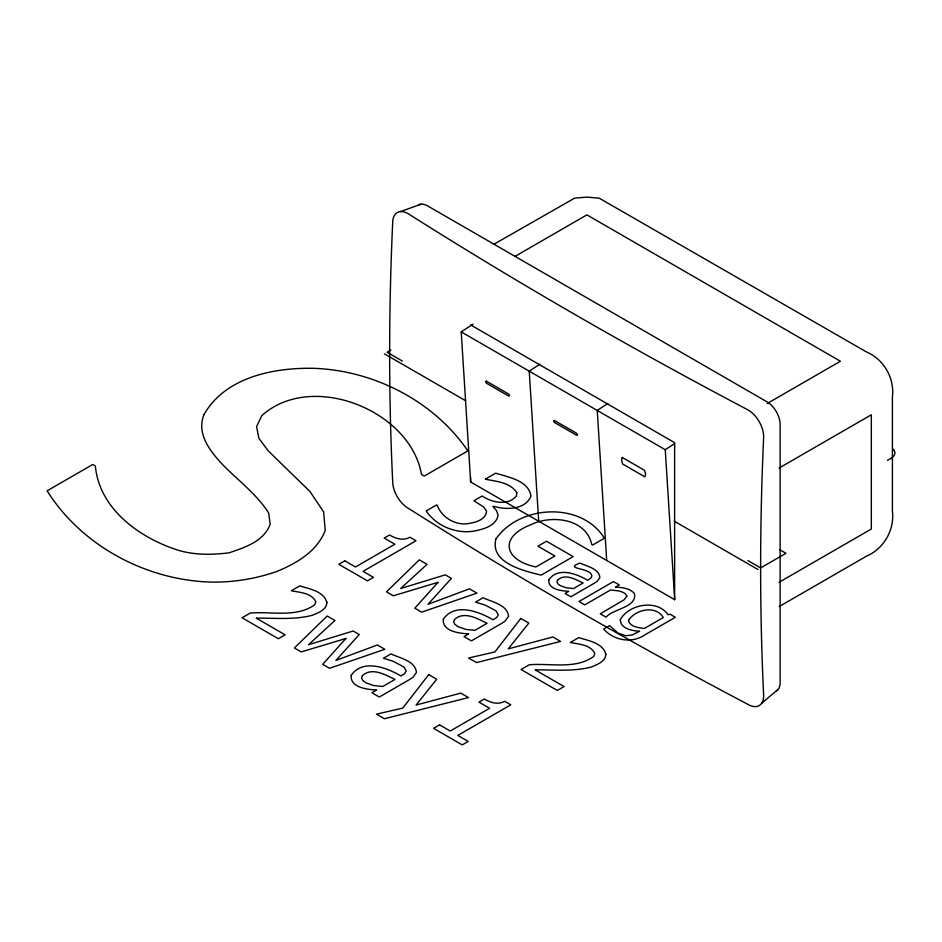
<?xml version="1.0" encoding="UTF-8"?>
<svg xmlns="http://www.w3.org/2000/svg" width="942" height="942" viewBox="0 0 942 942"><rect width="100%" height="100%" fill="white"/><g stroke="black" fill="none" stroke-linecap="round" stroke-linejoin="round"><path stroke-width="1.41" d="M761.595 703.321L778.386 689.12M470.67 481.904L461.215 331.902L472.99 324.154M539.825 364.201L529.227 371.172L538.683 521.162M607.837 403.47L597.24 410.441L606.695 560.431M470.588 477.547L470.588 481.951L674.707 599.701L665.252 449.711L674.672 443.505M493.902 244.237L574.62 198.161L586.901 197.114L599.183 198.161L866.404 351.908C883.761 359.22 894.747 378.26 892.404 396.935L892.404 511.176C894.747 529.851 883.761 548.892 866.404 556.204L779.164 606.566M514.838 256.483L586.901 214.882L840.417 361.245L767.082 403.576M390.883 350.059L387.091 352.249L402.328 361.057M779.034 468.08L871.326 414.786L871.326 529.027L779.034 582.309M887.446 460.391L891.061 458.307A13.117 7.571 0 0 0 893.146 449.169M400.409 211.609L421.098 204.167M470.588 324.872L674.625 442.681L674.625 599.748M461.215 331.902L665.252 449.711M779.776 549.739L785.969 553.307L760.653 567.932L747.948 560.596M384.371 353.815L465.689 400.774M674.072 521.079L757.933 569.498M776.302 691.063A18.557 10.715 60 0 0 780.141 682.561L780.141 424.571A18.557 10.715 60 0 0 767.024 401.845L427.656 205.921A18.557 10.715 60 0 0 418.389 205.003M620.342 619.636C620.389 628.726 632.4 630.904 639.594 631.222L632.365 634.932L625.653 635.744L617.881 633.059L609.651 625.594L603.598 629.091C613.866 640.525 631.811 643.786 644.752 634.943L675.343 617.281L669.88 614.125L668.055 614.785C657.363 598.877 628.879 604.058 620.342 619.636M516.805 492.619L516.381 496.057C507.762 506.148 491.842 502.533 482.104 496.01L473.92 500.744L483.693 507.032L486.555 511.059C486.084 520.749 472.613 523.246 464.889 523.964C453.055 523.987 441.433 516.628 437.3 505.359L436.605 504.959L426.196 510.964C436.323 525.836 455.092 533.667 472.813 531.288C482.304 529.557 496.281 526.295 498.094 515.097L496.399 510.411L492.972 506.666L493.655 506.266C505.866 510.058 525.389 509.928 530.958 496.116C528.78 480.538 508.056 477.052 495.68 473.19L485.271 479.195C496.198 481.421 510.117 482.304 516.805 492.619M326.898 602.491C326.615 609.874 318.219 612.759 312.567 615.208C294.222 620.107 274.97 617.952 256.212 618.14L285.108 634.826L278.361 638.723L242.07 617.775L250.325 613.018C271.414 611.276 296.565 617.94 314.816 604.658L315.794 601.667C311.543 592.836 299.803 592.542 291.384 590.716L299.756 585.889C309.376 588.915 323.742 591.176 326.898 602.491M605.883 654.231C605.588 661.614 597.193 664.499 591.541 666.96C573.195 671.846 553.943 669.691 535.186 669.88L564.081 686.565L557.334 690.474L521.044 669.515L529.298 664.758C550.387 663.015 575.538 669.691 593.79 656.397L594.767 653.407C590.516 644.575 578.777 644.293 570.357 642.456L578.729 637.628C588.35 640.654 602.715 642.915 605.883 654.231M628.773 619.895L628.573 621.296C631.046 627.125 638.876 627.737 644.387 628.455L663.333 617.516C655.538 604.941 636.144 609.344 628.773 619.895M351.236 675.367C349.918 687.731 367.533 689.497 376.635 690.039L371.937 692.747L379.32 697.009L409.487 679.594L413.02 677.216L416.446 672.482C415.422 660.837 399.738 658.128 390.965 653.913L383.418 658.258L393.038 661.237L403.777 666.889L406.261 670.928L404.53 673.707L400.951 676.003C387.009 667.654 362.599 658.458 351.236 675.367M443.341 619.212C442.022 631.576 459.625 633.354 468.727 633.895L464.029 636.604L471.412 640.866L501.58 623.451L505.112 621.072L508.55 616.339C507.526 604.682 491.842 601.973 483.069 597.758L475.522 602.115L485.142 605.094L495.881 610.746L498.365 614.785L496.634 617.552L493.055 619.848C479.101 611.499 454.703 602.315 443.341 619.212M548.845 579.848C547.808 589.515 561.597 590.905 568.721 591.329L565.035 593.448L570.817 596.792L594.426 583.157L597.193 581.296L599.877 577.599C599.065 568.473 586.795 566.354 579.931 563.057C563.198 569.286 590.163 567.555 591.741 575.327L591.529 577.446L587.749 580.343C576.834 573.808 557.735 566.613 548.845 579.848M204.025 414.515C196.113 433.744 210.313 451.465 222.701 464.7C238.22 480.573 256.613 494.067 268.67 512.978L270.189 524.211C263.854 541.497 244.908 547.361 229.118 552.813C210.737 555.073 191.991 555.262 174.317 548.962C137.214 536.045 99.346 507.938 95.33 465.972L92.752 464.488L47.1 490.841C82.154 546.466 146.928 580.578 212.209 582.132C234.499 582.309 256.671 578.635 277.666 571.146C297.213 562.951 317.171 551.129 325.226 530.487L323.624 511.906L309.953 491.477L268.164 450.782L258.92 438.313L256.577 426.655L261.77 415.681C311.39 370.759 410.359 410.064 421.498 474.474L424.265 476.075L467.88 450.888C433.991 401.351 374.81 370.924 315.193 368.369C274.934 367.227 225.574 376.682 204.025 414.515M626.842 596.215L624.146 599.771L600.289 613.807L606.106 617.163C612.324 609.027 637.475 607.437 634.437 593.531C629.809 588.126 622.097 587.478 615.467 587.137L619.294 584.923L613.489 581.567L578.977 601.502L584.782 604.846L610.557 589.975L618.058 590.834A14.012 8.089 0 0 1 625.488 593.966L626.842 596.215M495.916 538.989C489.722 563.175 523.905 570.793 541.085 575.138L573.172 556.616L546.513 541.226L537.929 546.183L554.909 555.992L535.904 566.966C503.817 560.137 498.765 537.081 530.829 524.718C551.482 514.544 586.171 518.418 591.776 544.558L592.612 545.053L604.411 538.235C581.426 501.285 519.595 504.688 495.916 538.989M622.25 457.459L621.532 460.214L622.662 464.041L644.929 476.887L645.647 474.132L644.505 470.305L622.25 457.459M362.352 675.744L361.551 678.052L362.729 680.407L365.849 682.773L373.727 685.564L382.793 686.482L395.028 679.418C385.396 674.919 371.925 666.736 362.352 675.744M454.444 619.589L453.655 621.897L454.821 624.252L457.953 626.618L465.831 629.409L474.898 630.339L487.132 623.263C477.5 618.776 464.029 610.581 454.444 619.589M557.534 580.142L556.91 581.944L557.829 583.793L560.278 585.641L566.448 587.82L573.537 588.55L583.11 583.016C575.574 579.495 565.035 573.089 557.534 580.142M428.716 674.602L402.776 708.09L376.47 714.154L384.407 718.734L468.504 697.586L460.768 693.112L416.117 705.04L436.723 679.229L428.716 674.602M520.808 618.458L494.868 651.946L468.574 658.011L476.511 662.591L560.608 641.431L552.872 636.969L508.221 648.885L528.827 623.086L520.808 618.458M345.914 638.476L322.694 664.322L329.57 668.29L384.842 649.285L377.377 644.976L335.882 660.448L359.302 634.531L353.179 630.999L308.564 644.681L334.94 620.472L327.204 615.997L294.387 647.978L301.216 651.923L345.914 638.476M438.018 582.333L414.798 608.179L421.675 612.147L476.946 593.13L469.481 588.821L427.986 604.305L451.395 578.388L445.283 574.856L400.668 588.526L427.044 564.317L419.296 559.854L386.491 591.835L393.32 595.78L438.018 582.333M344.796 560.831L338.79 564.293L367.462 580.849L373.456 577.375L363.035 571.358L416.023 540.767L409.9 537.234C403.294 541.073 395.628 538.612 389.564 534.985L384.195 538.082L394.863 544.24L355.452 566.99L344.796 560.831M439.573 724.869L433.567 728.331L462.228 744.887L468.233 741.425L457.812 735.408L510.8 704.816L504.677 701.272C498.071 705.111 490.405 702.65 484.341 699.023L478.972 702.12L489.628 708.278L450.229 731.027L439.573 724.869M486.366 381.18L485.507 381.675L486.496 383.241L508.751 396.099L509.622 395.593L508.621 394.027L486.366 381.18M554.379 420.45L553.519 420.944L554.508 422.511L576.763 435.357L577.634 434.863L576.634 433.296L554.379 420.45M748.207 704.522A21.866 12.623 60 0 0 763.668 695.596A2922.555 1687.346 -60 0 1 763.668 436.782A21.866 12.623 60 0 0 748.207 410.017A5228.948 3018.91 0 0 1 408.133 213.681A21.866 12.623 60 0 0 392.684 222.595A2922.555 1687.346 -60 0 0 392.684 481.409A21.866 12.623 60 0 0 408.133 508.185A5228.948 3018.91 0 0 0 748.207 704.522"/></g></svg>
